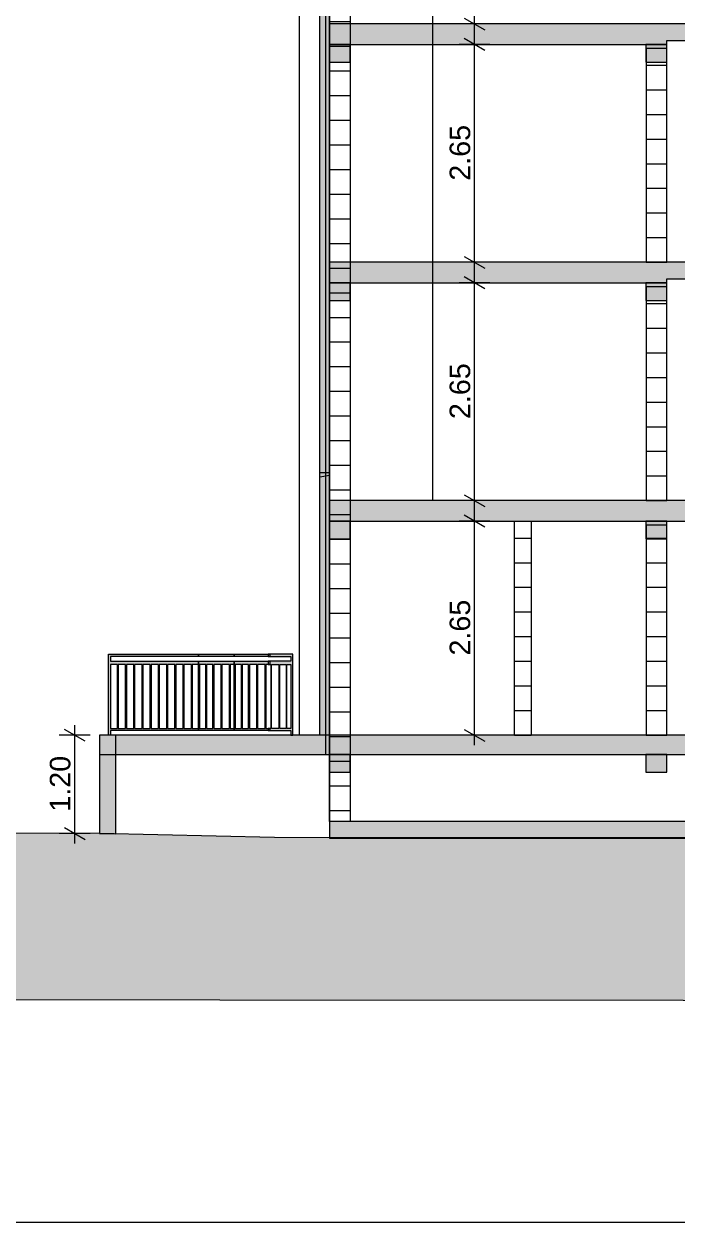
# Model space of a CAD drawing. Header units: millimetres. Extents: x 2814058 to 2855058, y -67651 to -38951.
# Drawn here: x 2823328 to 2831272, y -67651 to -53074 of the extents above; entities that cross this region are included whole.
import ezdxf

# ---------------------------------------------------------------- set-up
doc = ezdxf.new("R2010")
doc.units = ezdxf.units.MM
doc.header["$MEASUREMENT"] = 0
for name, color, linetype, lineweight in [('0_muret e jashtme_Pen_No__1', 7, 'Continuous', 0), ('2D Drafting - General_Pen_No__1', 7, 'Continuous', 0), ('Dimensioning - General_Pen_No__1', 7, 'Continuous', 0), ('Exterior walls_Pen_No__1', 7, 'Continuous', 0), ('Shell - Roof_Pen_No__21', 7, 'Continuous', 0)]:
    doc.layers.add(name, color=color, linetype=linetype, lineweight=lineweight)
doc.layers.add('0_muret e jashtme_Pen_No__14', color=7, linetype='Continuous', lineweight=0, true_color=0xbd8b17)
doc.layers.add('Structural - Bearing_Pen_No__61', color=7, linetype='Continuous', lineweight=0, true_color=0x6a6a6a)
doc.layers.add('Dimensioning - General', color=7, linetype='Continuous')
doc.styles.add('GENERATED_STYLE_1', font='')
doc.styles.get('GENERATED_STYLE_1').set_extended_font_data('Arial')
doc.dimstyles.new('GENERATED_STYLE__1', dxfattribs={"dimtxt": 250, "dimasz": 190, "dimexe": 0.18, "dimexo": 3, "dimgap": 0.09, "dimtad": 1, "dimlfac": 0.001, "dimzin": 0, "dimdsep": 46, "dimtxsty": 'GENERATED_STYLE_1', "dimblk": 'ARROWHEAD_2', "dimblk1": 'ARROWHEAD_2', "dimblk2": 'ARROWHEAD_2', "dimcen": 0.09, "dimclrd": 7, "dimclre": 7, "dimclrt": 7, "dimadec": 0, "dimazin": 0, "dimtfac": 1, "dimtdec": 4, "dimtmove": 0, "dimatfit": 3, "dimfxl": 1, "dimtolj": 1, "dimtzin": 0, "dimarcsym": 0})

# ---------------------------------------------------------------- blocks, each defined once
blk = doc.blocks.new('*D26', base_point=(2247654, -76425))
at = {"layer": 'Dimensioning - General_Pen_No__1', "color": 7, "linetype": 'Continuous', "lineweight": 0}
for p, q in [((2831918, -59124), (2831918, -59002)), ((2832106, -59124), (2831731, -59124)), ((2832043, -59196), (2831793, -59052)), ((2831918, -61729), (2831918, -59124)), ((2831793, -61657), (2832043, -61801)), ((2832106, -61729), (2831731, -61729)), ((2831918, -61851), (2831918, -61729))]:
    blk.add_line(p, q, dxfattribs=at)
at = {"layer": 'Dimensioning - General_Pen_No__1', "color": 7, "lineweight": 0, "insert": (2831868, -60759), "char_height": 250, "attachment_point": 7, "rotation": 90, "style": 'GENERATED_STYLE_1'}
blk.add_mtext('\\A1;{\\pql;\\fArial|b0|i0|c0|p34;2.70}', dxfattribs=at)
blk = doc.blocks.new('ARROWHEAD_2')
at = {"color": 0, "linetype": 'Continuous', "lineweight": 0}
for p, q in [((0, 0), (-1, 0)), ((-0.378, -0.655), (0.378, 0.655))]:
    blk.add_line(p, q, dxfattribs=at)
blk = doc.blocks.new('*D27', base_point=(2247654, -76425))
at = {"layer": 'Dimensioning - General_Pen_No__1', "color": 7, "linetype": 'Continuous', "lineweight": 0}
for p, q in [((2828809, -59124), (2828809, -59002)), ((2828996, -59124), (2828621, -59124)), ((2828934, -59196), (2828684, -59052)), ((2828809, -61729), (2828809, -59124)), ((2828684, -61657), (2828934, -61801)), ((2828996, -61729), (2828621, -61729)), ((2828809, -61851), (2828809, -61729))]:
    blk.add_line(p, q, dxfattribs=at)
at = {"layer": 'Dimensioning - General_Pen_No__1', "color": 7, "lineweight": 0, "insert": (2828759, -60759), "char_height": 250, "attachment_point": 7, "rotation": 90, "style": 'GENERATED_STYLE_1'}
blk.add_mtext('\\A1;{\\pql;\\fArial|b0|i0|c0|p34;2.65}', dxfattribs=at)
blk = doc.blocks.new('*D28', base_point=(2247654, -76425))
at = {"layer": 'Dimensioning - General_Pen_No__1', "color": 7, "linetype": 'Continuous', "lineweight": 0}
for p, q in [((2828809, -56224), (2828809, -56102)), ((2828996, -56224), (2828621, -56224)), ((2828934, -56296), (2828684, -56152)), ((2828809, -58874), (2828809, -56224)), ((2828996, -58874), (2828621, -58874)), ((2828684, -58802), (2828934, -58946)), ((2828809, -58997), (2828809, -58874))]:
    blk.add_line(p, q, dxfattribs=at)
at = {"layer": 'Dimensioning - General_Pen_No__1', "color": 7, "lineweight": 0, "insert": (2828759, -57882), "char_height": 250, "attachment_point": 7, "rotation": 90, "style": 'GENERATED_STYLE_1'}
blk.add_mtext('\\A1;{\\pql;\\fArial|b0|i0|c0|p34;2.65}', dxfattribs=at)
blk = doc.blocks.new('*D29', base_point=(2247654, -76425))
at = {"layer": 'Dimensioning - General_Pen_No__1', "color": 7, "linetype": 'Continuous', "lineweight": 0}
for p, q in [((2828809, -53324), (2828809, -53202)), ((2828996, -53324), (2828621, -53324)), ((2828934, -53396), (2828684, -53252)), ((2828809, -55974), (2828809, -53324)), ((2828996, -55974), (2828621, -55974)), ((2828684, -55902), (2828934, -56046)), ((2828809, -56097), (2828809, -55974))]:
    blk.add_line(p, q, dxfattribs=at)
at = {"layer": 'Dimensioning - General_Pen_No__1', "color": 7, "lineweight": 0, "insert": (2828759, -54982), "char_height": 250, "attachment_point": 7, "rotation": 90, "style": 'GENERATED_STYLE_1'}
blk.add_mtext('\\A1;{\\pql;\\fArial|b0|i0|c0|p34;2.65}', dxfattribs=at)
blk = doc.blocks.new('*D30', base_point=(2247654, -76425))
at = {"layer": 'Dimensioning - General_Pen_No__1', "color": 7, "linetype": 'Continuous', "lineweight": 0}
for p, q in [((2828996, -50424), (2828621, -50424)), ((2828934, -50496), (2828684, -50352)), ((2828809, -50424), (2828809, -50302)), ((2828809, -53074), (2828809, -50424)), ((2828684, -53002), (2828934, -53146)), ((2828996, -53074), (2828621, -53074)), ((2828809, -53197), (2828809, -53074))]:
    blk.add_line(p, q, dxfattribs=at)
at = {"layer": 'Dimensioning - General_Pen_No__1', "color": 7, "lineweight": 0, "insert": (2828759, -52082), "char_height": 250, "attachment_point": 7, "rotation": 90, "style": 'GENERATED_STYLE_1'}
blk.add_mtext('\\A1;{\\pql;\\fArial|b0|i0|c0|p34;2.65}', dxfattribs=at)
blk = doc.blocks.new('*D32', base_point=(2247654, -76425))
at = {"layer": 'Dimensioning - General_Pen_No__1', "color": 7, "linetype": 'Continuous', "lineweight": 0}
for p, q in [((2824071, -61801), (2823821, -61657)), ((2823946, -61729), (2823946, -61607)), ((2824133, -61729), (2823758, -61729)), ((2823946, -62924), (2823946, -61729)), ((2824133, -62924), (2823758, -62924)), ((2823821, -62852), (2824071, -62996)), ((2823946, -63047), (2823946, -62924))]:
    blk.add_line(p, q, dxfattribs=at)
at = {"layer": 'Dimensioning - General_Pen_No__1', "color": 7, "lineweight": 0, "insert": (2823896, -62659), "char_height": 250, "attachment_point": 7, "rotation": 90, "style": 'GENERATED_STYLE_1'}
blk.add_mtext('\\A1;{\\pql;\\fArial|b0|i0|c0|p34;1.20}', dxfattribs=at)
blk = doc.blocks.new('*D52', base_point=(2247654, -76425))
at = {"layer": 'Dimensioning - General_Pen_No__1', "color": 7, "linetype": 'Continuous', "lineweight": 0}
for p, q in [((2821715, -44394), (2821465, -44250)), ((2821590, -44322), (2821590, -44200)), ((2821777, -44322), (2821402, -44322)), ((2821590, -62980), (2821590, -44322)), ((2821465, -62908), (2821715, -63052)), ((2821777, -62980), (2821402, -62980)), ((2821590, -63102), (2821590, -62980))]:
    blk.add_line(p, q, dxfattribs=at)
at = {"layer": 'Dimensioning - General_Pen_No__1', "color": 7, "lineweight": 0, "insert": (2821540, -54078), "char_height": 250, "attachment_point": 7, "rotation": 90, "style": 'GENERATED_STYLE_1'}
blk.add_mtext('\\A1;{\\pql;\\fArial|b0|i0|c0|p34;18.70}', dxfattribs=at)

msp = doc.modelspace()

# ---------------------------------------------------------------- hatches: boundary and pattern name
at = {"layer": '0_muret e jashtme_Pen_No__14', "linetype": 'Continuous', "lineweight": 0, "true_color": 0xbd8b17}
h = msp.add_hatch(dxfattribs=at)
h.set_pattern_fill('Styrofoam_SM_Insulation', color=42, style=0, pattern_type=2)
h.set_pattern_definition([(90, (2826986.224, -53082.347), (-34.64102, 0), [20, -40]), (90, (2826968.903, -53052.347), (-34.64102, 0), [20, -40]), (150, (2826986.224, -53062.347), (17.3205, 30), [20, -40]), (150, (2826951.583, -53062.347), (17.3205, 30), [20, -40]), (210, (2826986.224, -53082.347), (-17.3205, 30), [20, -40]), (210, (2826951.583, -53082.347), (-17.3205, 30), [20, -40])])
h.paths.add_polyline_path([(2826926.224, -47574.328), (2827046.224, -47574.328), (2827046.224, -58567.725), (2826926.224, -58590.366)])
h = msp.add_hatch(dxfattribs=at)
h.set_pattern_fill('Styrofoam_SM_Insulation', color=42, style=0, pattern_type=2)
h.set_pattern_definition([(90, (2247653.822, -76424.967), (-34.6410162, 0), [20, -40]), (90, (2247636.502, -76394.967), (-34.6410162, 0), [20, -40]), (150, (2247653.822, -76404.967), (17.320508, 30), [20, -40]), (150, (2247619.18, -76404.967), (17.320508, 30), [20, -40]), (210, (2247653.822, -76424.967), (-17.320508, 30), [20, -40]), (210, (2247619.18, -76424.967), (-17.320508, 30), [20, -40])])
h.paths.add_polyline_path([(2826926.224, -61729.01), (2826926.224, -58530.379), (2827046.224, -58530.379), (2827046.224, -59136.593), (2827046.224, -61729.01)])
at = {"layer": '2D Drafting - General_Pen_No__1', "linetype": 'Continuous', "lineweight": 0}
for points in [[(2832746.224, -53074.328), (2827046.224, -53074.328), (2827046.224, -53324.328), (2831146.224, -53324.328), (2831146.224, -53274.328), (2832492.197, -53274.328), (2832492.197, -53374.328), (2832746.224, -53374.328)], [(2827043.597, -53539.328), (2827296.224, -53539.328), (2827296.224, -53324.328), (2827043.597, -53324.328)], [(2830893.597, -53539.328), (2831146.224, -53539.328), (2831146.224, -53324.328), (2830893.597, -53324.328)], [(2832746.224, -55974.328), (2827046.224, -55974.328), (2827046.224, -56224.328), (2831146.224, -56224.328), (2831146.224, -56174.328), (2832493.597, -56174.328), (2832493.597, -56274.328), (2832746.224, -56274.328)], [(2827043.597, -56439.328), (2827296.224, -56439.328), (2827296.224, -56224.328), (2827043.597, -56224.328)], [(2830893.597, -56439.328), (2831146.224, -56439.328), (2831146.224, -56224.328), (2830893.597, -56224.328)], [(2827046.224, -58874.328), (2827046.224, -59124.328), (2831146.224, -59124.328), (2832493.597, -59124.328), (2832493.597, -59174.328), (2832746.224, -59174.328), (2832746.224, -58874.328)], [(2827043.597, -59339.328), (2827296.224, -59339.328), (2827296.224, -59124.328), (2827043.597, -59124.328)], [(2830893.597, -59339.328), (2831146.224, -59339.328), (2831146.224, -59124.328), (2830893.597, -59124.328)], [(2824446.224, -62928.703), (2824446.224, -61729.01), (2824246.224, -61729.01), (2824246.224, -62924.328)], [(2824246.224, -61964.01), (2827044.421, -61964.01), (2827046.224, -61729.01), (2824246.224, -61729.01)], [(2827044.421, -61964.01), (2832561.187, -61964.01), (2832746.224, -61964.01), (2832746.224, -61904.01), (2832746.224, -61729.01), (2827046.224, -61729.01)], [(2827043.597, -62179.01), (2827296.224, -62179.01), (2827296.224, -61964.01), (2827043.597, -61964.01)], [(2830893.597, -62179.01), (2831146.224, -62179.01), (2831146.224, -61964.01), (2830893.597, -61964.01)], [(2827046.224, -62779.01), (2827046.224, -62979.01), (2830896.224, -62979.01), (2831146.224, -62979.01), (2837596.224, -62979.01), (2839146.224, -62980.134), (2839146.224, -62779.01), (2838846.224, -62779.01), (2837596.224, -62779.01), (2831146.224, -62779.01), (2830896.224, -62779.01)]]:
    msp.add_hatch(color=7, dxfattribs=at).paths.add_polyline_path(points)
h = msp.add_hatch(dxfattribs=at)
h.set_pattern_fill('Earth', style=0, pattern_type=2)
h.set_pattern_definition([(45, (2247653.82, -76424.97), (-137.88582, 137.88582), []), (45, (2247607.86, -76379), (-275.77163, 275.77163), []), (45, (2247561.9, -76333.04), (-275.77163, 275.77163), []), (135, (2247515.937, -76287.08), (45.961939, 45.961939), [194.999993, -194.999993])])
h.paths.add_polyline_path([(2820068.61, -64943.772), (2842617.133, -64960.117), (2842618.567, -62982.651), (2826374.309, -62970.875), (2824246.224, -62924.328), (2820070.085, -62908.687), (2820070.044, -62966.305)])
at = {"layer": 'Exterior walls_Pen_No__1', "linetype": 'Continuous', "lineweight": 0}
h = msp.add_hatch(dxfattribs=at)
h.set_pattern_fill('Grid_30x30', style=0, pattern_type=2)
h.set_pattern_definition([(180, (2827046.22, -60244), (0, 300), []), (90, (2827046.22, -60244), (300, 0), [])])
h.paths.add_polyline_path([(2827296.224, -62779.01), (2827046.224, -62779.01), (2827046.224, -47574.328), (2827296.224, -47574.328)])
h = msp.add_hatch(dxfattribs=at)
h.set_pattern_fill('Grid_30x30', style=0, pattern_type=2)
h.set_pattern_definition([(0, (2831146.22, -55974.33), (0, 300), []), (90, (2831146.22, -55974.33), (-300, 0), [])])
h.paths.add_polyline_path([(2830896.224, -55974.328), (2831146.224, -55974.328), (2831146.224, -53374.328), (2830896.224, -53374.328)])
h = msp.add_hatch(dxfattribs=at)
h.set_pattern_fill('Grid_30x30', style=0, pattern_type=2)
h.set_pattern_definition([(0, (2831146.22, -58874.33), (0, 300), []), (90, (2831146.22, -58874.33), (-300, 0), [])])
h.paths.add_polyline_path([(2830896.224, -58874.328), (2831146.224, -58874.328), (2831146.224, -56274.328), (2830896.224, -56274.328)])
h = msp.add_hatch(dxfattribs=at)
h.set_pattern_fill('Grid_30x30', style=0, pattern_type=2)
h.set_pattern_definition([(180, (2829296.22, -61729), (0, 300), []), (90, (2829296.22, -61729), (300, 0), [])])
h.paths.add_polyline_path([(2829496.224, -61729.01), (2829296.224, -61729.01), (2829296.224, -59124.328), (2829496.224, -59124.328)])
h = msp.add_hatch(dxfattribs=at)
h.set_pattern_fill('Grid_30x30', style=0, pattern_type=2)
h.set_pattern_definition([(0, (2831146.22, -61729), (0, 300), []), (90, (2831146.22, -61729), (-300, 0), [])])
h.paths.add_polyline_path([(2830896.224, -61729.01), (2831146.224, -61729.01), (2831146.224, -59174.328), (2830896.224, -59174.328)])
at = {"layer": 'Structural - Bearing_Pen_No__61', "linetype": 'Continuous', "lineweight": 0, "true_color": 0x6a6a6a}
h = msp.add_hatch(color=251, dxfattribs=at)
h.paths.add_polyline_path([(2824381.166, -60743.784), (2825451.666, -60743.784), (2825451.666, -60769.01), (2824381.166, -60769.01), (2824381.166, -60829.01), (2825451.666, -60829.01), (2825451.666, -60869.01), (2825374.166, -60869.01), (2825374.166, -61646.51), (2825451.666, -61646.51), (2825451.666, -61671.51), (2824381.166, -61671.51), (2824381.166, -61729.01), (2824357.166, -61729.01), (2824357.166, -60743.784)])
h.paths.add_polyline_path([(2824381.166, -61646.51), (2824464.166, -61646.51), (2824464.166, -60869.01), (2824381.166, -60869.01)], flags=0)
h.paths.add_polyline_path([(2824474.166, -61646.51), (2824564.166, -61646.51), (2824564.166, -60869.01), (2824474.166, -60869.01)], flags=0)
h.paths.add_polyline_path([(2824574.166, -60869.01), (2824574.166, -61646.51), (2824664.166, -61646.51), (2824664.166, -60869.01)], flags=0)
h.paths.add_polyline_path([(2824674.166, -61646.51), (2824764.166, -61646.51), (2824764.166, -60869.01), (2824674.166, -60869.01)], flags=0)
h.paths.add_polyline_path([(2824774.166, -61646.51), (2824864.166, -61646.51), (2824864.166, -60869.01), (2824774.166, -60869.01)], flags=0)
h.paths.add_polyline_path([(2824964.166, -61646.51), (2824964.166, -60869.01), (2824874.166, -60869.01), (2824874.166, -61646.51)], flags=0)
h.paths.add_polyline_path([(2825064.166, -61646.51), (2825064.166, -60869.01), (2824974.166, -60869.01), (2824974.166, -61646.51)], flags=0)
h.paths.add_polyline_path([(2825074.166, -60869.01), (2825074.166, -61646.51), (2825164.166, -61646.51), (2825164.166, -60869.01)], flags=0)
h.paths.add_polyline_path([(2825174.166, -61646.51), (2825264.166, -61646.51), (2825264.166, -60869.01), (2825174.166, -60869.01)], flags=0)
h.paths.add_polyline_path([(2825274.166, -61646.51), (2825364.166, -61646.51), (2825364.166, -60869.01), (2825274.166, -60869.01)], flags=0)
for points in [[(2825451.666, -60769.01), (2825451.666, -60743.784), (2825885.46, -60743.784), (2825885.46, -60769.01)], [(2825885.46, -60769.01), (2825885.46, -60743.784), (2826319.253, -60743.784), (2826319.253, -60769.01)]]:
    msp.add_hatch(color=251, dxfattribs=at).paths.add_polyline_path(points)
h = msp.add_hatch(color=251, dxfattribs=at)
h.paths.add_polyline_path([(2826597.338, -60743.784), (2826573.338, -60743.784), (2826297.338, -60743.784), (2826297.338, -60769.01), (2826573.338, -60769.01), (2826573.338, -60829.01), (2826297.338, -60829.01), (2826297.338, -60869.01), (2826329.338, -60869.01), (2826329.338, -61646.51), (2826297.338, -61646.51), (2826297.338, -61671.51), (2826573.338, -61671.51), (2826573.338, -61729.01), (2826597.338, -61729.01)])
h.paths.add_polyline_path([(2826573.338, -60869.01), (2826573.338, -61646.51), (2826526.838, -61646.51), (2826526.838, -60869.01)], flags=0)
h.paths.add_polyline_path([(2826516.838, -60869.01), (2826516.838, -61646.51), (2826439.339, -61646.51), (2826439.338, -60869.01)], flags=0)
h.paths.add_polyline_path([(2826429.338, -60869.01), (2826429.338, -61646.51), (2826339.338, -61646.51), (2826339.338, -60869.01)], flags=0)
h = msp.add_hatch(color=251, dxfattribs=at)
h.paths.add_polyline_path([(2825885.46, -61671.51), (2825451.666, -61671.51), (2825451.666, -61646.51), (2825451.666, -60869.01), (2825451.666, -60829.01), (2825885.46, -60829.01), (2825885.46, -60869.01), (2825836.666, -60869.01), (2825836.666, -61646.51), (2825885.46, -61646.51)])
h.paths.add_polyline_path([(2825826.666, -60869.01), (2825736.666, -60869.01), (2825736.666, -61646.51), (2825826.666, -61646.51)], flags=0)
h.paths.add_polyline_path([(2825726.666, -61646.51), (2825726.666, -60869.01), (2825636.666, -60869.01), (2825636.666, -61646.51)], flags=0)
h.paths.add_polyline_path([(2825549.166, -61646.51), (2825626.666, -61646.51), (2825626.666, -60869.01), (2825549.166, -60869.01)], flags=0)
h.paths.add_polyline_path([(2825539.166, -60869.01), (2825461.666, -60869.01), (2825461.666, -61646.51), (2825539.166, -61646.51)], flags=0)
h = msp.add_hatch(color=251, dxfattribs=at)
h.paths.add_polyline_path([(2826319.253, -61671.51), (2825885.46, -61671.51), (2825885.46, -61646.51), (2825885.46, -60869.01), (2825885.46, -60829.01), (2826319.253, -60829.01), (2826319.253, -60869.01), (2826270.46, -60869.01), (2826270.46, -61646.51), (2826319.253, -61646.51)])
h.paths.add_polyline_path([(2826260.46, -60869.01), (2826170.46, -60869.01), (2826170.46, -61646.51), (2826260.46, -61646.51)], flags=0)
h.paths.add_polyline_path([(2826160.459, -61646.51), (2826160.459, -60869.01), (2826070.46, -60869.01), (2826070.46, -61646.51)], flags=0)
h.paths.add_polyline_path([(2825982.96, -61646.51), (2826060.459, -61646.51), (2826060.459, -60869.01), (2825982.96, -60869.01)], flags=0)
h.paths.add_polyline_path([(2825972.96, -60869.01), (2825895.46, -60869.01), (2825895.46, -61646.51), (2825972.96, -61646.51)], flags=0)

# ---------------------------------------------------------------- linework, layer by layer
at = {"layer": '0_muret e jashtme_Pen_No__1', "color": 7, "linetype": 'Continuous', "lineweight": 0, "flags": 128}
for points in [[(2826926.224, -47574.328), (2827046.224, -47574.328), (2827046.224, -58567.725), (2826926.224, -58590.366)], [(2826926.224, -61729.01), (2826926.224, -58530.379), (2827046.224, -58530.379), (2827046.224, -59136.593), (2827046.224, -61729.01)]]:
    msp.add_lwpolyline(points, close=True, dxfattribs=at)
at = {"layer": '2D Drafting - General_Pen_No__1', "color": 7, "linetype": 'Continuous', "lineweight": 0, "flags": 128}
for points in [[(2832746.224, -53074.328), (2827046.224, -53074.328), (2827046.224, -53324.328), (2831146.224, -53324.328), (2831146.224, -53274.328), (2832492.197, -53274.328), (2832492.197, -53374.328), (2832746.224, -53374.328)], [(2827043.597, -53539.328), (2827296.224, -53539.328), (2827296.224, -53324.328), (2827043.597, -53324.328)], [(2830893.597, -53539.328), (2831146.224, -53539.328), (2831146.224, -53324.328), (2830893.597, -53324.328)], [(2832746.224, -55974.328), (2827046.224, -55974.328), (2827046.224, -56224.328), (2831146.224, -56224.328), (2831146.224, -56174.328), (2832493.597, -56174.328), (2832493.597, -56274.328), (2832746.224, -56274.328)], [(2827043.597, -56439.328), (2827296.224, -56439.328), (2827296.224, -56224.328), (2827043.597, -56224.328)], [(2830893.597, -56439.328), (2831146.224, -56439.328), (2831146.224, -56224.328), (2830893.597, -56224.328)], [(2827046.224, -58874.328), (2827046.224, -59124.328), (2831146.224, -59124.328), (2832493.597, -59124.328), (2832493.597, -59174.328), (2832746.224, -59174.328), (2832746.224, -58874.328)], [(2827043.597, -59339.328), (2827296.224, -59339.328), (2827296.224, -59124.328), (2827043.597, -59124.328)], [(2830893.597, -59339.328), (2831146.224, -59339.328), (2831146.224, -59124.328), (2830893.597, -59124.328)], [(2824446.224, -62928.703), (2824446.224, -61729.01), (2824246.224, -61729.01), (2824246.224, -62924.328)], [(2824246.224, -61964.01), (2827044.421, -61964.01), (2827046.224, -61729.01), (2824246.224, -61729.01)], [(2827044.421, -61964.01), (2832561.187, -61964.01), (2832746.224, -61964.01), (2832746.224, -61904.01), (2832746.224, -61729.01), (2827046.224, -61729.01)], [(2827043.597, -62179.01), (2827296.224, -62179.01), (2827296.224, -61964.01), (2827043.597, -61964.01)], [(2830893.597, -62179.01), (2831146.224, -62179.01), (2831146.224, -61964.01), (2830893.597, -61964.01)], [(2827046.224, -62779.01), (2827046.224, -62979.01), (2830896.224, -62979.01), (2831146.224, -62979.01), (2837596.224, -62979.01), (2839146.224, -62980.134), (2839146.224, -62779.01), (2838846.224, -62779.01), (2837596.224, -62779.01), (2831146.224, -62779.01), (2830896.224, -62779.01)], [(2820068.61, -64943.772), (2842617.133, -64960.117), (2842618.567, -62982.651), (2826374.309, -62970.875), (2824246.224, -62924.328), (2820070.085, -62908.687), (2820070.044, -62966.305)]]:
    msp.add_lwpolyline(points, close=True, dxfattribs=at)
at = {"layer": 'Exterior walls_Pen_No__1', "color": 7, "linetype": 'Continuous', "lineweight": 0, "flags": 128}
for points in [[(2827296.224, -62779.01), (2827046.224, -62779.01), (2827046.224, -47574.328), (2827296.224, -47574.328)], [(2830896.224, -55974.328), (2831146.224, -55974.328), (2831146.224, -53374.328), (2830896.224, -53374.328)], [(2830896.224, -58874.328), (2831146.224, -58874.328), (2831146.224, -56274.328), (2830896.224, -56274.328)], [(2829496.224, -61729.01), (2829296.224, -61729.01), (2829296.224, -59124.328), (2829496.224, -59124.328)], [(2830896.224, -61729.01), (2831146.224, -61729.01), (2831146.224, -59174.328), (2830896.224, -59174.328)]]:
    msp.add_lwpolyline(points, close=True, dxfattribs=at)
at = {"layer": 'Shell - Roof_Pen_No__21', "color": 7, "linetype": 'Continuous', "lineweight": 0}
for p, q in [((2826996.224, -47374.328), (2826996.224, -61964.01)), ((2826676.224, -47654.328), (2826676.224, -61729.01)), ((2828296.224, -47574.328), (2828296.224, -58874.328)), ((2833046.224, -58874.328), (2830896.224, -58874.328)), ((2826996.224, -61729.01), (2824246.224, -61729.01)), ((2832746.224, -61729.01), (2831146.224, -61729.01)), ((2826374.309, -62970.875), (2824246.224, -62924.328)), ((2837596.224, -62979.01), (2827046.224, -62979.01)), ((2837596.224, -62979.01), (2827046.224, -62979.01)), ((2814057.579, -67651.285), (2855057.579, -67651.285))]:
    msp.add_line(p, q, dxfattribs=at)
at = {"layer": 'Structural - Bearing_Pen_No__61', "color": 251, "linetype": 'Continuous', "lineweight": 0, "true_color": 0x6a6a6a, "flags": 128}
for points in [[(2824381.166, -60743.784), (2825451.666, -60743.784), (2825451.666, -60769.01), (2824381.166, -60769.01), (2824381.166, -60829.01), (2825451.666, -60829.01), (2825451.666, -60869.01), (2825374.166, -60869.01), (2825374.166, -61646.51), (2825451.666, -61646.51), (2825451.666, -61671.51), (2824381.166, -61671.51), (2824381.166, -61729.01), (2824357.166, -61729.01), (2824357.166, -60743.784)], [(2825451.666, -60769.01), (2825451.666, -60743.784), (2825885.46, -60743.784), (2825885.46, -60769.01)], [(2825885.46, -60769.01), (2825885.46, -60743.784), (2826319.253, -60743.784), (2826319.253, -60769.01)], [(2826597.338, -60743.784), (2826573.338, -60743.784), (2826297.338, -60743.784), (2826297.338, -60769.01), (2826573.338, -60769.01), (2826573.338, -60829.01), (2826297.338, -60829.01), (2826297.338, -60869.01), (2826329.338, -60869.01), (2826329.338, -61646.51), (2826297.338, -61646.51), (2826297.338, -61671.51), (2826573.338, -61671.51), (2826573.338, -61729.01), (2826597.338, -61729.01)], [(2824381.166, -61646.51), (2824464.166, -61646.51), (2824464.166, -60869.01), (2824381.166, -60869.01)], [(2824474.166, -61646.51), (2824564.166, -61646.51), (2824564.166, -60869.01), (2824474.166, -60869.01)], [(2824574.166, -60869.01), (2824574.166, -61646.51), (2824664.166, -61646.51), (2824664.166, -60869.01)], [(2824674.166, -61646.51), (2824764.166, -61646.51), (2824764.166, -60869.01), (2824674.166, -60869.01)], [(2824774.166, -61646.51), (2824864.166, -61646.51), (2824864.166, -60869.01), (2824774.166, -60869.01)], [(2824964.166, -61646.51), (2824964.166, -60869.01), (2824874.166, -60869.01), (2824874.166, -61646.51)], [(2825064.166, -61646.51), (2825064.166, -60869.01), (2824974.166, -60869.01), (2824974.166, -61646.51)], [(2825074.166, -60869.01), (2825074.166, -61646.51), (2825164.166, -61646.51), (2825164.166, -60869.01)], [(2825174.166, -61646.51), (2825264.166, -61646.51), (2825264.166, -60869.01), (2825174.166, -60869.01)], [(2825274.166, -61646.51), (2825364.166, -61646.51), (2825364.166, -60869.01), (2825274.166, -60869.01)], [(2825885.46, -61671.51), (2825451.666, -61671.51), (2825451.666, -61646.51), (2825451.666, -60869.01), (2825451.666, -60829.01), (2825885.46, -60829.01), (2825885.46, -60869.01), (2825836.666, -60869.01), (2825836.666, -61646.51), (2825885.46, -61646.51)], [(2825539.166, -60869.01), (2825461.666, -60869.01), (2825461.666, -61646.51), (2825539.166, -61646.51)], [(2825549.166, -61646.51), (2825626.666, -61646.51), (2825626.666, -60869.01), (2825549.166, -60869.01)], [(2825726.666, -61646.51), (2825726.666, -60869.01), (2825636.666, -60869.01), (2825636.666, -61646.51)], [(2825826.666, -60869.01), (2825736.666, -60869.01), (2825736.666, -61646.51), (2825826.666, -61646.51)], [(2826319.253, -61671.51), (2825885.46, -61671.51), (2825885.46, -61646.51), (2825885.46, -60869.01), (2825885.46, -60829.01), (2826319.253, -60829.01), (2826319.253, -60869.01), (2826270.46, -60869.01), (2826270.46, -61646.51), (2826319.253, -61646.51)], [(2825972.96, -60869.01), (2825895.46, -60869.01), (2825895.46, -61646.51), (2825972.96, -61646.51)], [(2825982.96, -61646.51), (2826060.459, -61646.51), (2826060.459, -60869.01), (2825982.96, -60869.01)], [(2826160.459, -61646.51), (2826160.459, -60869.01), (2826070.46, -60869.01), (2826070.46, -61646.51)], [(2826260.46, -60869.01), (2826170.46, -60869.01), (2826170.46, -61646.51), (2826260.46, -61646.51)], [(2826429.338, -60869.01), (2826429.338, -61646.51), (2826339.338, -61646.51), (2826339.338, -60869.01)], [(2826516.838, -60869.01), (2826516.838, -61646.51), (2826439.339, -61646.51), (2826439.338, -60869.01)], [(2826573.338, -60869.01), (2826573.338, -61646.51), (2826526.838, -61646.51), (2826526.838, -60869.01)]]:
    msp.add_lwpolyline(points, close=True, dxfattribs=at)

# ---------------------------------------------------------------- dimensions: what is measured, and where the dimension line sits
at = {"layer": 'Dimensioning - General', "color": 7, "linetype": 'Continuous', "lineweight": 0}
for base, p1, p2, text, picture, middle in [((2821589.708, -44321.872), (2822727.66, -62980.134), (2831251.182, -44321.872), '18.70', '*D52', (2821414.708, -53658.43)), ((2828808.628, -50424.328), (2829196.224, -53074.328), (2830893.597, -50424.328), '2.65', '*D30', (2828633.628, -51757.195)), ((2828808.628, -53324.328), (2829196.224, -55974.328), (2830893.597, -53324.328), '2.65', '*D29', (2828633.628, -54657.195)), ((2828808.628, -56224.328), (2829196.224, -58874.328), (2830893.597, -56224.328), '2.65', '*D28', (2828633.628, -57557.195)), ((2828808.628, -59124.328), (2829196.224, -61729.01), (2829296.224, -59124.328), '2.65', '*D27', (2828633.628, -60434.535)), ((2831918.199, -59124.328), (2831291.901, -61729.01), (2831146.224, -59124.328), '2.70', '*D26', (2831743.199, -60434.535))]:
    dim = msp.add_linear_dim(base=base, p1=p1, p2=p2, angle=90, text=text, dimstyle='GENERATED_STYLE__1', dxfattribs=at)
    dim.commit()
    dim.dimension.update_dxf_attribs({"geometry": picture, "text_midpoint": middle, "dimtype": 160, "text_rotation": 90})
dim = msp.add_linear_dim(base=(2823945.843, -61729.01), p1=(2824246.224, -62924.328), p2=(2824246.224, -61729.01), angle=90, dimstyle='GENERATED_STYLE__1', dxfattribs=at)
dim.commit()
dim.dimension.update_dxf_attribs({"geometry": '*D32', "text_midpoint": (2823770.843, -62334.535), "dimtype": 160, "text_rotation": 90})

doc.saveas('drawing.dxf')
